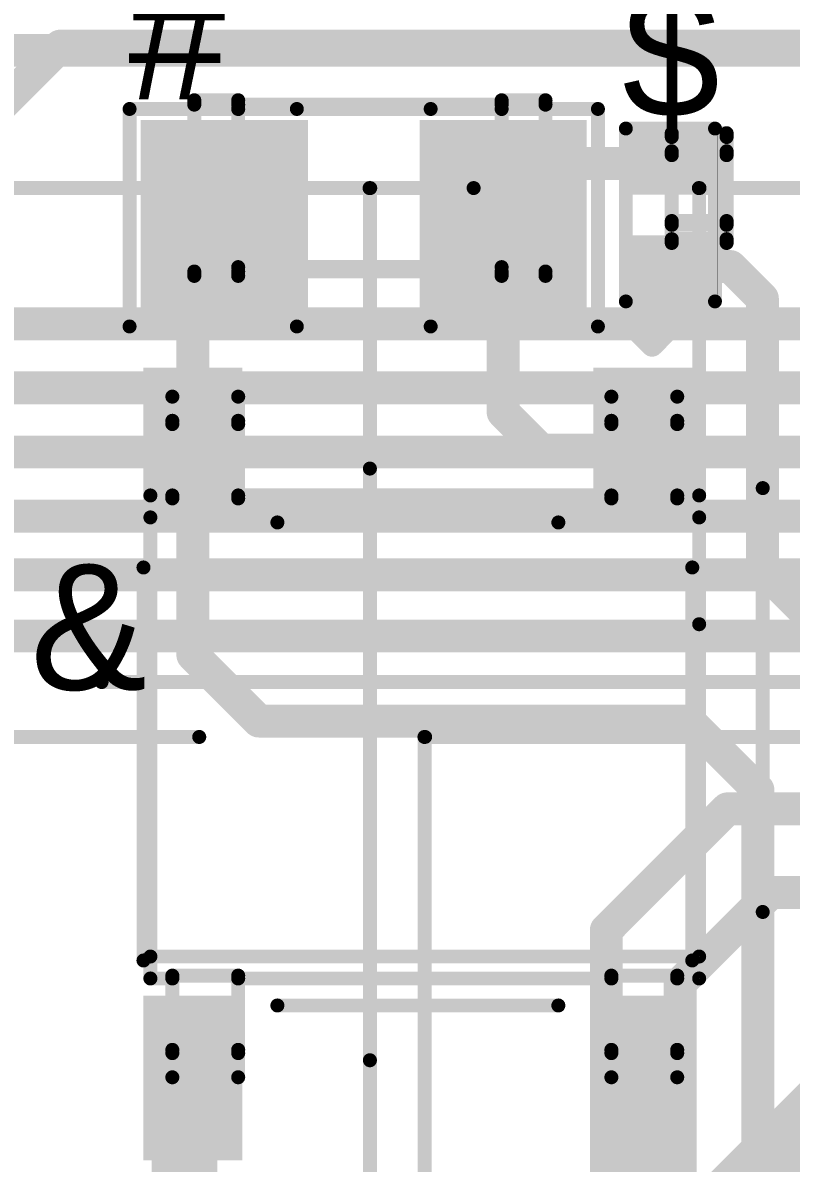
# Model space of a CAD drawing. Header units: millimetres. Extents: x -16 to 330, y -45 to 150.
# Drawn here: x 46.09 to 53.09, y 8.13 to 18.51 of the extents above; entities that cross this region are included whole.
import ezdxf

# ---------------------------------------------------------------- set-up
doc = ezdxf.new("R2010")
doc.units = ezdxf.units.MM
for name, color, linetype in [('BottomLayer', 5, 'Continuous'), ('Mechanical13', 56, 'Continuous'), ('MidLayer2', 76, 'Continuous'), ('TopLayer', 1, 'Continuous'), ('TopOverlay', 2, 'Continuous'), ('TopPaste', 8, 'Continuous'), ('TopSolder', 216, 'Continuous')]:
    doc.layers.add(name, color=color, linetype=linetype)
doc.styles.add('Arial', font='arial.ttf', dxfattribs={"height": 0.2})

# ---------------------------------------------------------------- blocks, each defined once
blk = doc.blocks.new('C___1206_43')
at = {"layer": 'TopLayer'}
for points in [[(-2.032, 0.889), (-0.508, 0.889), (-0.508, -0.889), (-2.032, -0.889)], [(0.508, 0.889), (2.032, 0.889), (2.032, -0.889), (0.508, -0.889)]]:
    blk.add_hatch(color=1, dxfattribs=at).paths.add_polyline_path(points)
at = {"layer": 'TopPaste'}
for points in [[(-2.032, 0.889), (-0.508, 0.889), (-0.508, -0.889), (-2.032, -0.889)], [(0.508, 0.889), (2.032, 0.889), (2.032, -0.889), (0.508, -0.889)]]:
    blk.add_hatch(color=8, dxfattribs=at).paths.add_polyline_path(points)
at = {"layer": 'TopSolder'}
for points in [[(-2.032, 0.889), (-0.508, 0.889), (-0.508, -0.889), (-2.032, -0.889)], [(0.508, 0.889), (2.032, 0.889), (2.032, -0.889), (0.508, -0.889)]]:
    blk.add_hatch(color=216, dxfattribs=at).paths.add_polyline_path(points)
at = {"layer": 'TopOverlay', "const_width": 0.127}
for points in [[(-2.1336, -0.9906), (-2.1336, 0.9906)], [(-2.1336, 0.9906), (-0.6096, 0.9906)], [(0.6096, 0.9906), (2.1336, 0.9906)], [(2.1336, -0.9906), (2.1336, 0.9906)], [(-2.1336, -0.9906), (-0.6096, -0.9906)], [(0.6096, -0.9906), (2.1336, -0.9906)]]:
    blk.add_lwpolyline(points, dxfattribs=at)
at = {"layer": 'TopOverlay', "const_width": 0.0635}
for points in [[(-2.16535, 0.9906, 1), (-2.10185, 0.9906, 1)], [(-2.16535, 0.9906, 1), (-2.10185, 0.9906, 1)], [(-0.64135, 0.9906, 1), (-0.57785, 0.9906, 1)], [(0.57785, 0.9906, 1), (0.64135, 0.9906, 1)], [(2.10185, 0.9906, 1), (2.16535, 0.9906, 1)], [(2.10185, 0.9906, 1), (2.16535, 0.9906, 1)], [(-2.16535, -0.9906, 1), (-2.10185, -0.9906, 1)], [(-2.16535, -0.9906, 1), (-2.10185, -0.9906, 1)], [(-0.64135, -0.9906, 1), (-0.57785, -0.9906, 1)], [(0.57785, -0.9906, 1), (0.64135, -0.9906, 1)], [(2.10185, -0.9906, 1), (2.16535, -0.9906, 1)], [(2.10185, -0.9906, 1), (2.16535, -0.9906, 1)]]:
    blk.add_lwpolyline(points, format="xyb", close=True, dxfattribs=at)
blk = doc.blocks.new('SOP_4_1_27_________B____2_6___63')
at = {"layer": 'TopLayer'}
for points in [[(-3.875, 1.035), (-2.375, 1.035), (-2.375, 0.235), (-3.875, 0.235)], [(2.375, 1.035), (3.875, 1.035), (3.875, 0.235), (2.375, 0.235)], [(2.375, 1.035), (3.875, 1.035), (3.875, 0.235), (2.375, 0.235)], [(-3.875, -0.235), (-2.375, -0.235), (-2.375, -1.035), (-3.875, -1.035)], [(2.375, -0.235), (3.875, -0.235), (3.875, -1.035), (2.375, -1.035)]]:
    blk.add_hatch(color=1, dxfattribs=at).paths.add_polyline_path(points)
at = {"layer": 'TopPaste'}
for points in [[(-3.875, 1.035), (-2.375, 1.035), (-2.375, 0.235), (-3.875, 0.235)], [(2.375, 1.035), (3.875, 1.035), (3.875, 0.235), (2.375, 0.235)], [(2.375, 1.035), (3.875, 1.035), (3.875, 0.235), (2.375, 0.235)], [(-3.875, -0.235), (-2.375, -0.235), (-2.375, -1.035), (-3.875, -1.035)], [(2.375, -0.235), (3.875, -0.235), (3.875, -1.035), (2.375, -1.035)]]:
    blk.add_hatch(color=8, dxfattribs=at).paths.add_polyline_path(points)
at = {"layer": 'TopSolder'}
for points in [[(-3.875, 1.035), (-2.375, 1.035), (-2.375, 0.235), (-3.875, 0.235)], [(2.375, 1.035), (3.875, 1.035), (3.875, 0.235), (2.375, 0.235)], [(2.375, 1.035), (3.875, 1.035), (3.875, 0.235), (2.375, 0.235)], [(-3.875, -0.235), (-2.375, -0.235), (-2.375, -1.035), (-3.875, -1.035)], [(2.375, -0.235), (3.875, -0.235), (3.875, -1.035), (2.375, -1.035)]]:
    blk.add_hatch(color=216, dxfattribs=at).paths.add_polyline_path(points)
at = {"layer": 'TopOverlay', "const_width": 0.127}
for points in [[(-1.778, 1.448), (2.083, 1.448)], [(-4.166, 0.762), (-4.166, 0.508)], [(-4.166, 0.762), (-4.039, 0.635)], [(-4.039, 0.635), (-4.166, 0.508)], [(-1.778, -1.448), (2.083, -1.448)]]:
    blk.add_lwpolyline(points, dxfattribs=at)
at = {"layer": 'TopOverlay', "const_width": 0.0635}
for points in [[(-1.81, 1.448, 1), (-1.746, 1.448, 1)], [(2.051, 1.448, 1), (2.115, 1.448, 1)], [(-4.197, 0.762, 1), (-4.134, 0.762, 1)], [(-4.197, 0.762, 1), (-4.134, 0.762, 1)], [(-4.07, 0.635, 1), (-4.007, 0.635, 1)], [(-4.07, 0.635, 1), (-4.007, 0.635, 1)], [(-4.197, 0.508, 1), (-4.134, 0.508, 1)], [(-4.197, 0.508, 1), (-4.134, 0.508, 1)], [(-1.81, -1.448, 1), (-1.746, -1.448, 1)], [(2.051, -1.448, 1), (2.115, -1.448, 1)]]:
    blk.add_lwpolyline(points, format="xyb", close=True, dxfattribs=at)
blk = doc.blocks.new('R___0402_101')
at = {"layer": 'TopLayer'}
for points in [[(-0.699, -0.318), (-0.699, 0.318), (-0.241, 0.318), (-0.241, -0.318)], [(0.241, -0.318), (0.241, 0.318), (0.699, 0.318), (0.699, -0.318)]]:
    blk.add_hatch(color=1, dxfattribs=at).paths.add_polyline_path(points)
at = {"layer": 'TopPaste'}
for points in [[(-0.699, -0.318), (-0.699, 0.318), (-0.241, 0.318), (-0.241, -0.318)], [(0.241, -0.318), (0.241, 0.318), (0.699, 0.318), (0.699, -0.318)]]:
    blk.add_hatch(color=8, dxfattribs=at).paths.add_polyline_path(points)
at = {"layer": 'TopSolder'}
for points in [[(-0.754, -0.373), (-0.754, 0.373), (-0.186, 0.373), (-0.186, -0.373)], [(0.186, -0.373), (0.186, 0.373), (0.754, 0.373), (0.754, -0.373)]]:
    blk.add_hatch(color=216, dxfattribs=at).paths.add_polyline_path(points)
at = {"layer": 'TopOverlay'}
for points, const_width in [([(-0.787, 0.406), (0.787, 0.406)], 0.127), ([(-0.787, 0.406), (-0.787, -0.406)], 0.127), ([(0.787, 0.406), (0.787, -0.406)], 0.127), ([(-0.787, -0.406), (0.787, -0.406)], 0.127), ([(-0.813, -0.432), (0.813, -0.432)], 0.00323)]:
    blk.add_lwpolyline(points, dxfattribs=dict(at, const_width=const_width))
for points, const_width in [([(-0.819, 0.406, 1), (-0.756, 0.406, 1)], 0.0635), ([(-0.819, 0.406, 1), (-0.756, 0.406, 1)], 0.0635), ([(0.756, 0.406, 1), (0.819, 0.406, 1)], 0.0635), ([(0.756, 0.406, 1), (0.819, 0.406, 1)], 0.0635), ([(-0.819, -0.406, 1), (-0.756, -0.406, 1)], 0.0635), ([(-0.819, -0.406, 1), (-0.756, -0.406, 1)], 0.0635), ([(0.756, -0.406, 1), (0.819, -0.406, 1)], 0.0635), ([(0.756, -0.406, 1), (0.819, -0.406, 1)], 0.0635), ([(-0.814, -0.432, 1), (-0.812, -0.432, 1)], 0.00161), ([(0.812, -0.432, 1), (0.814, -0.432, 1)], 0.00161)]:
    blk.add_lwpolyline(points, format="xyb", close=True, dxfattribs=dict(at, const_width=const_width))
blk = doc.blocks.new('ABS_185')
at = {"layer": 'TopLayer'}
for points in [[(-3.61, 2.5), (-2.11, 2.5), (-2.11, 1.6), (-3.61, 1.6)], [(2.11, 2.5), (3.61, 2.5), (3.61, 1.6), (2.11, 1.6)], [(-3.61, -1.6), (-2.11, -1.6), (-2.11, -2.5), (-3.61, -2.5)], [(2.11, -1.6), (3.61, -1.6), (3.61, -2.5), (2.11, -2.5)]]:
    blk.add_hatch(color=1, dxfattribs=at).paths.add_polyline_path(points)
at = {"layer": 'TopPaste'}
for points in [[(-3.61, 2.5), (-2.11, 2.5), (-2.11, 1.6), (-3.61, 1.6)], [(2.11, 2.5), (3.61, 2.5), (3.61, 1.6), (2.11, 1.6)], [(-3.61, -1.6), (-2.11, -1.6), (-2.11, -2.5), (-3.61, -2.5)], [(2.11, -1.6), (3.61, -1.6), (3.61, -2.5), (2.11, -2.5)]]:
    blk.add_hatch(color=8, dxfattribs=at).paths.add_polyline_path(points)
at = {"layer": 'TopSolder'}
for points in [[(-3.61, 2.5), (-2.11, 2.5), (-2.11, 1.6), (-3.61, 1.6)], [(2.11, 2.5), (3.61, 2.5), (3.61, 1.6), (2.11, 1.6)], [(-3.61, -1.6), (-2.11, -1.6), (-2.11, -2.5), (-3.61, -2.5)], [(2.11, -1.6), (3.61, -1.6), (3.61, -2.5), (2.11, -2.5)]]:
    blk.add_hatch(color=216, dxfattribs=at).paths.add_polyline_path(points)
at = {"layer": 'TopOverlay'}
for points, const_width in [([(1.79, 2.5), (-1.79, 2.5)], 0.127), ([(-3.81, 2.134), (-3.937, 2.261)], 0.2), ([(-3.937, 2.007), (-3.937, 2.261)], 0.2), ([(-3.937, 2.007), (-3.81, 2.134)], 0.2), ([(-2.2, -1.28), (-2.2, 1.28)], 0.127), ([(2.2, -1.28), (2.2, 1.28)], 0.127), ([(1.79, -2.5), (-1.79, -2.5)], 0.127)]:
    blk.add_lwpolyline(points, dxfattribs=dict(at, const_width=const_width))
for points, const_width in [([(-1.822, 2.5, 1), (-1.758, 2.5, 1)], 0.0635), ([(1.758, 2.5, 1), (1.822, 2.5, 1)], 0.0635), ([(-3.987, 2.261, 1), (-3.887, 2.261, 1)], 0.1), ([(-3.987, 2.261, 1), (-3.887, 2.261, 1)], 0.1), ([(-3.86, 2.134, 1), (-3.76, 2.134, 1)], 0.1), ([(-3.86, 2.134, 1), (-3.76, 2.134, 1)], 0.1), ([(-3.987, 2.007, 1), (-3.887, 2.007, 1)], 0.1), ([(-3.987, 2.007, 1), (-3.887, 2.007, 1)], 0.1), ([(-2.232, 1.28, 1), (-2.168, 1.28, 1)], 0.0635), ([(2.168, 1.28, 1), (2.232, 1.28, 1)], 0.0635), ([(-2.232, -1.28, 1), (-2.168, -1.28, 1)], 0.0635), ([(2.168, -1.28, 1), (2.232, -1.28, 1)], 0.0635), ([(-1.822, -2.5, 1), (-1.758, -2.5, 1)], 0.0635), ([(1.758, -2.5, 1), (1.822, -2.5, 1)], 0.0635)]:
    blk.add_lwpolyline(points, format="xyb", close=True, dxfattribs=dict(at, const_width=const_width))

msp = doc.modelspace()

# ---------------------------------------------------------------- linework, layer by layer
at = {"layer": 'BottomLayer', "const_width": 0.3}
for points in [[(45.088, 16.955), (46.435, 18.302)], [(46.435, 18.302), (64.225, 18.302)], [(28.804, 15.773), (65.43, 15.773)], [(29.145, 15.189), (65.91, 15.189)], [(32.969, 14.605), (66.428, 14.605)], [(33.503, 14.021), (66.831, 14.021)], [(42.621, 13.487), (67.284, 13.487)], [(43.078, 12.929), (67.793, 12.929)], [(51.41, 10.25), (52.513, 11.354)], [(52.513, 11.354), (70.714, 11.354)], [(52.082, 9.765), (52.908, 10.592)], [(52.908, 10.592), (55.651, 10.592)], [(51.41, 3.251), (51.41, 10.25)], [(52.082, 3.24), (52.082, 9.765)]]:
    msp.add_lwpolyline(points, dxfattribs=at)
at = {"layer": 'BottomLayer', "const_width": 0.15}
for points in [[(46.36, 18.302, 1), (46.51, 18.302, 1)], [(46.36, 18.302, 1), (46.51, 18.302, 1)], [(52.438, 11.354, 1), (52.588, 11.354, 1)], [(52.438, 11.354, 1), (52.588, 11.354, 1)], [(52.833, 10.592, 1), (52.983, 10.592, 1)], [(52.833, 10.592, 1), (52.983, 10.592, 1)], [(51.335, 10.25, 1), (51.485, 10.25, 1)], [(51.335, 10.25, 1), (51.485, 10.25, 1)], [(52.007, 9.765, 1), (52.157, 9.765, 1)], [(52.007, 9.765, 1), (52.157, 9.765, 1)]]:
    msp.add_lwpolyline(points, format="xyb", close=True, dxfattribs=at)
at = {"layer": 'Mechanical13', "const_width": 0.127}
for points in [[(47.656, 17.809), (48.056, 17.809)], [(47.656, 17.769), (47.656, 17.809)], [(48.056, 17.769), (48.056, 17.809)], [(50.456, 17.809), (50.856, 17.809)], [(50.456, 17.769), (50.456, 17.809)], [(50.856, 17.769), (50.856, 17.809)], [(47.656, 17.769), (50.856, 17.769)], [(47.656, 16.249), (47.656, 17.769)], [(48.056, 16.249), (48.056, 17.769)], [(48.056, 17.729), (50.456, 17.729)], [(50.456, 16.249), (50.456, 17.769)], [(50.856, 16.249), (50.856, 17.769)], [(52.006, 17.509), (52.506, 17.509)], [(52.006, 17.474), (52.006, 17.509)], [(52.506, 17.474), (52.506, 17.509)], [(52.006, 17.474), (52.506, 17.474)], [(52.006, 17.344), (52.006, 17.474)], [(52.506, 17.344), (52.506, 17.474)], [(52.006, 17.344), (52.506, 17.344)], [(52.006, 17.309), (52.006, 17.344)], [(52.006, 17.309), (52.506, 17.309)], [(52.006, 16.709), (52.006, 17.309)], [(52.506, 17.309), (52.506, 17.344)], [(52.506, 16.709), (52.506, 17.309)], [(42.256, 17.009), (50.201, 17.009)], [(42.256, 17.009), (50.201, 17.009)], [(45.284, 17.009), (49.256, 17.009)], [(45.284, 17.009), (49.256, 17.009)], [(49.256, 9.064), (49.256, 17.009)], [(49.256, 9.064), (49.256, 17.009)], [(52.256, 17.009), (60.201, 17.009)], [(52.256, 17.009), (60.201, 17.009)], [(52.256, 13.036), (52.256, 17.009)], [(52.256, 13.036), (52.256, 17.009)], [(52.006, 16.709), (52.506, 16.709)], [(52.006, 16.674), (52.006, 16.709)], [(52.006, 16.674), (52.506, 16.674)], [(52.006, 16.544), (52.006, 16.674)], [(52.506, 16.674), (52.506, 16.709)], [(52.506, 16.544), (52.506, 16.674)], [(52.006, 16.544), (52.506, 16.544)], [(52.006, 16.509), (52.006, 16.544)], [(52.006, 16.509), (52.506, 16.509)], [(52.506, 16.509), (52.506, 16.544)], [(47.656, 16.249), (50.856, 16.249)], [(47.656, 16.209), (47.656, 16.249)], [(48.056, 16.289), (50.456, 16.289)], [(48.056, 16.209), (48.056, 16.249)], [(50.456, 16.209), (50.456, 16.249)], [(50.856, 16.209), (50.856, 16.249)], [(47.656, 16.209), (48.056, 16.209)], [(50.456, 16.209), (50.856, 16.209)], [(47.456, 15.109), (48.056, 15.109)], [(47.456, 14.182), (47.456, 15.109)], [(48.056, 14.182), (48.056, 15.109)], [(51.456, 15.109), (52.056, 15.109)], [(51.456, 14.182), (51.456, 15.109)], [(52.056, 14.182), (52.056, 15.109)], [(47.456, 14.889), (48.056, 14.889)], [(47.456, 14.859), (48.056, 14.859)], [(51.456, 14.889), (52.056, 14.889)], [(51.456, 14.859), (52.056, 14.859)], [(49.256, 6.509), (49.256, 14.454)], [(49.256, 6.509), (49.256, 14.454)], [(47.256, 14.209), (47.456, 14.209)], [(47.256, 9.809), (47.256, 14.209)], [(47.456, 14.182), (48.056, 14.182)], [(48.056, 14.209), (51.456, 14.209)], [(51.456, 14.182), (52.056, 14.182)], [(52.056, 14.209), (52.256, 14.209)], [(52.256, 9.809), (52.256, 14.209)], [(47.256, 14.009), (52.256, 14.009)], [(46.812, 12.509), (54.756, 12.509)], [(46.812, 12.509), (54.756, 12.509)], [(39.756, 12.009), (47.701, 12.009)], [(39.756, 12.009), (47.701, 12.009)], [(49.756, 8.036), (49.756, 12.009)], [(49.756, 8.036), (49.756, 12.009)], [(49.756, 12.009), (57.701, 12.009)], [(49.756, 12.009), (57.701, 12.009)], [(47.256, 10.009), (52.256, 10.009)], [(47.256, 9.809), (47.456, 9.809)], [(47.456, 9.835), (48.056, 9.835)], [(47.456, 8.909), (47.456, 9.835)], [(48.056, 8.909), (48.056, 9.835)], [(48.056, 9.809), (51.456, 9.809)], [(51.456, 9.835), (52.056, 9.835)], [(51.456, 8.909), (51.456, 9.835)], [(52.056, 8.909), (52.056, 9.835)], [(52.056, 9.809), (52.256, 9.809)], [(47.456, 9.159), (48.056, 9.159)], [(47.456, 9.129), (48.056, 9.129)], [(51.456, 9.159), (52.056, 9.159)], [(51.456, 9.129), (52.056, 9.129)], [(47.456, 8.909), (48.056, 8.909)], [(51.456, 8.909), (52.056, 8.909)]]:
    msp.add_lwpolyline(points, dxfattribs=at)
at = {"layer": 'Mechanical13'}
for points, const_width in [([(47.624, 17.809, 1), (47.688, 17.809, 1)], 0.0635), ([(47.624, 17.809, 1), (47.688, 17.809, 1)], 0.0635), ([(48.024, 17.809, 1), (48.088, 17.809, 1)], 0.0635), ([(48.024, 17.809, 1), (48.088, 17.809, 1)], 0.0635), ([(50.424, 17.809, 1), (50.488, 17.809, 1)], 0.0635), ([(50.424, 17.809, 1), (50.488, 17.809, 1)], 0.0635), ([(50.824, 17.809, 1), (50.888, 17.809, 1)], 0.0635), ([(50.824, 17.809, 1), (50.888, 17.809, 1)], 0.0635), ([(47.624, 17.769, 1), (47.688, 17.769, 1)], 0.0635), ([(47.624, 17.769, 1), (47.688, 17.769, 1)], 0.0635), ([(47.624, 17.769, 1), (47.688, 17.769, 1)], 0.0635), ([(48.024, 17.769, 1), (48.088, 17.769, 1)], 0.0635), ([(48.024, 17.769, 1), (48.088, 17.769, 1)], 0.0635), ([(48.024, 17.729, 1), (48.088, 17.729, 1)], 0.0635), ([(50.424, 17.769, 1), (50.488, 17.769, 1)], 0.0635), ([(50.424, 17.769, 1), (50.488, 17.769, 1)], 0.0635), ([(50.424, 17.729, 1), (50.488, 17.729, 1)], 0.0635), ([(50.824, 17.769, 1), (50.888, 17.769, 1)], 0.0635), ([(50.824, 17.769, 1), (50.888, 17.769, 1)], 0.0635), ([(50.824, 17.769, 1), (50.888, 17.769, 1)], 0.0635), ([(51.974, 17.509, 1), (52.038, 17.509, 1)], 0.0635), ([(51.974, 17.509, 1), (52.038, 17.509, 1)], 0.0635), ([(52.474, 17.509, 1), (52.538, 17.509, 1)], 0.0635), ([(52.474, 17.509, 1), (52.538, 17.509, 1)], 0.0635), ([(51.974, 17.474, 1), (52.038, 17.474, 1)], 0.0635), ([(51.974, 17.474, 1), (52.038, 17.474, 1)], 0.0635), ([(51.974, 17.474, 1), (52.038, 17.474, 1)], 0.0635), ([(52.474, 17.474, 1), (52.538, 17.474, 1)], 0.0635), ([(52.474, 17.474, 1), (52.538, 17.474, 1)], 0.0635), ([(52.474, 17.474, 1), (52.538, 17.474, 1)], 0.0635), ([(51.974, 17.344, 1), (52.038, 17.344, 1)], 0.0635), ([(51.974, 17.344, 1), (52.038, 17.344, 1)], 0.0635), ([(51.974, 17.344, 1), (52.038, 17.344, 1)], 0.0635), ([(51.974, 17.309, 1), (52.038, 17.309, 1)], 0.0635), ([(51.974, 17.309, 1), (52.038, 17.309, 1)], 0.0635), ([(51.974, 17.309, 1), (52.038, 17.309, 1)], 0.0635), ([(52.474, 17.344, 1), (52.538, 17.344, 1)], 0.0635), ([(52.474, 17.344, 1), (52.538, 17.344, 1)], 0.0635), ([(52.474, 17.344, 1), (52.538, 17.344, 1)], 0.0635), ([(52.474, 17.309, 1), (52.538, 17.309, 1)], 0.0635), ([(52.474, 17.309, 1), (52.538, 17.309, 1)], 0.0635), ([(52.474, 17.309, 1), (52.538, 17.309, 1)], 0.0635), ([(49.259, 17.009, 1), (49.253, 17.009, 1)], 0.127), ([(49.259, 17.009, 1), (49.253, 17.009, 1)], 0.127), ([(49.221, 17.009, 1), (49.285, 17.009, 1)], 0.0635), ([(49.221, 17.009, 1), (49.285, 17.009, 1)], 0.0635), ([(49.224, 17.009, 1), (49.288, 17.009, 1)], 0.0635), ([(49.224, 17.009, 1), (49.288, 17.009, 1)], 0.0635), ([(49.224, 17.009, 1), (49.288, 17.009, 1)], 0.0635), ([(49.224, 17.009, 1), (49.288, 17.009, 1)], 0.0635), ([(49.228, 17.009, 1), (49.291, 17.009, 1)], 0.0635), ([(49.228, 17.009, 1), (49.291, 17.009, 1)], 0.0635), ([(50.169, 17.009, 1), (50.233, 17.009, 1)], 0.0635), ([(50.169, 17.009, 1), (50.233, 17.009, 1)], 0.0635), ([(52.259, 17.009, 1), (52.253, 17.009, 1)], 0.127), ([(52.259, 17.009, 1), (52.253, 17.009, 1)], 0.127), ([(52.221, 17.009, 1), (52.285, 17.009, 1)], 0.0635), ([(52.221, 17.009, 1), (52.285, 17.009, 1)], 0.0635), ([(52.224, 17.009, 1), (52.288, 17.009, 1)], 0.0635), ([(52.224, 17.009, 1), (52.288, 17.009, 1)], 0.0635), ([(52.224, 17.009, 1), (52.288, 17.009, 1)], 0.0635), ([(52.224, 17.009, 1), (52.288, 17.009, 1)], 0.0635), ([(52.228, 17.009, 1), (52.291, 17.009, 1)], 0.0635), ([(52.228, 17.009, 1), (52.291, 17.009, 1)], 0.0635), ([(51.974, 16.709, 1), (52.038, 16.709, 1)], 0.0635), ([(51.974, 16.709, 1), (52.038, 16.709, 1)], 0.0635), ([(51.974, 16.709, 1), (52.038, 16.709, 1)], 0.0635), ([(51.974, 16.674, 1), (52.038, 16.674, 1)], 0.0635), ([(51.974, 16.674, 1), (52.038, 16.674, 1)], 0.0635), ([(51.974, 16.674, 1), (52.038, 16.674, 1)], 0.0635), ([(52.474, 16.709, 1), (52.538, 16.709, 1)], 0.0635), ([(52.474, 16.709, 1), (52.538, 16.709, 1)], 0.0635), ([(52.474, 16.709, 1), (52.538, 16.709, 1)], 0.0635), ([(52.474, 16.674, 1), (52.538, 16.674, 1)], 0.0635), ([(52.474, 16.674, 1), (52.538, 16.674, 1)], 0.0635), ([(52.474, 16.674, 1), (52.538, 16.674, 1)], 0.0635), ([(51.974, 16.544, 1), (52.038, 16.544, 1)], 0.0635), ([(51.974, 16.544, 1), (52.038, 16.544, 1)], 0.0635), ([(51.974, 16.544, 1), (52.038, 16.544, 1)], 0.0635), ([(51.974, 16.509, 1), (52.038, 16.509, 1)], 0.0635), ([(51.974, 16.509, 1), (52.038, 16.509, 1)], 0.0635), ([(52.474, 16.544, 1), (52.538, 16.544, 1)], 0.0635), ([(52.474, 16.544, 1), (52.538, 16.544, 1)], 0.0635), ([(52.474, 16.544, 1), (52.538, 16.544, 1)], 0.0635), ([(52.474, 16.509, 1), (52.538, 16.509, 1)], 0.0635), ([(52.474, 16.509, 1), (52.538, 16.509, 1)], 0.0635), ([(47.624, 16.249, 1), (47.688, 16.249, 1)], 0.0635), ([(47.624, 16.249, 1), (47.688, 16.249, 1)], 0.0635), ([(47.624, 16.249, 1), (47.688, 16.249, 1)], 0.0635), ([(48.024, 16.289, 1), (48.088, 16.289, 1)], 0.0635), ([(48.024, 16.249, 1), (48.088, 16.249, 1)], 0.0635), ([(48.024, 16.249, 1), (48.088, 16.249, 1)], 0.0635), ([(50.424, 16.289, 1), (50.488, 16.289, 1)], 0.0635), ([(50.424, 16.249, 1), (50.488, 16.249, 1)], 0.0635), ([(50.424, 16.249, 1), (50.488, 16.249, 1)], 0.0635), ([(50.824, 16.249, 1), (50.888, 16.249, 1)], 0.0635), ([(50.824, 16.249, 1), (50.888, 16.249, 1)], 0.0635), ([(50.824, 16.249, 1), (50.888, 16.249, 1)], 0.0635), ([(47.624, 16.209, 1), (47.688, 16.209, 1)], 0.0635), ([(47.624, 16.209, 1), (47.688, 16.209, 1)], 0.0635), ([(48.024, 16.209, 1), (48.088, 16.209, 1)], 0.0635), ([(48.024, 16.209, 1), (48.088, 16.209, 1)], 0.0635), ([(50.424, 16.209, 1), (50.488, 16.209, 1)], 0.0635), ([(50.424, 16.209, 1), (50.488, 16.209, 1)], 0.0635), ([(50.824, 16.209, 1), (50.888, 16.209, 1)], 0.0635), ([(50.824, 16.209, 1), (50.888, 16.209, 1)], 0.0635), ([(47.424, 15.109, 1), (47.488, 15.109, 1)], 0.0635), ([(47.424, 15.109, 1), (47.488, 15.109, 1)], 0.0635), ([(48.024, 15.109, 1), (48.088, 15.109, 1)], 0.0635), ([(48.024, 15.109, 1), (48.088, 15.109, 1)], 0.0635), ([(51.424, 15.109, 1), (51.488, 15.109, 1)], 0.0635), ([(51.424, 15.109, 1), (51.488, 15.109, 1)], 0.0635), ([(52.024, 15.109, 1), (52.088, 15.109, 1)], 0.0635), ([(52.024, 15.109, 1), (52.088, 15.109, 1)], 0.0635), ([(47.424, 14.889, 1), (47.488, 14.889, 1)], 0.0635), ([(47.424, 14.859, 1), (47.488, 14.859, 1)], 0.0635), ([(48.024, 14.889, 1), (48.088, 14.889, 1)], 0.0635), ([(48.024, 14.859, 1), (48.088, 14.859, 1)], 0.0635), ([(51.424, 14.889, 1), (51.488, 14.889, 1)], 0.0635), ([(51.424, 14.859, 1), (51.488, 14.859, 1)], 0.0635), ([(52.024, 14.889, 1), (52.088, 14.889, 1)], 0.0635), ([(52.024, 14.859, 1), (52.088, 14.859, 1)], 0.0635), ([(49.224, 14.454, 1), (49.288, 14.454, 1)], 0.0635), ([(49.224, 14.454, 1), (49.288, 14.454, 1)], 0.0635), ([(47.224, 14.209, 1), (47.288, 14.209, 1)], 0.0635), ([(47.224, 14.209, 1), (47.288, 14.209, 1)], 0.0635), ([(47.424, 14.209, 1), (47.488, 14.209, 1)], 0.0635), ([(47.424, 14.182, 1), (47.488, 14.182, 1)], 0.0635), ([(47.424, 14.182, 1), (47.488, 14.182, 1)], 0.0635), ([(48.024, 14.209, 1), (48.088, 14.209, 1)], 0.0635), ([(48.024, 14.182, 1), (48.088, 14.182, 1)], 0.0635), ([(48.024, 14.182, 1), (48.088, 14.182, 1)], 0.0635), ([(51.424, 14.209, 1), (51.488, 14.209, 1)], 0.0635), ([(51.424, 14.182, 1), (51.488, 14.182, 1)], 0.0635), ([(51.424, 14.182, 1), (51.488, 14.182, 1)], 0.0635), ([(52.024, 14.209, 1), (52.088, 14.209, 1)], 0.0635), ([(52.024, 14.182, 1), (52.088, 14.182, 1)], 0.0635), ([(52.024, 14.182, 1), (52.088, 14.182, 1)], 0.0635), ([(52.224, 14.209, 1), (52.288, 14.209, 1)], 0.0635), ([(52.224, 14.209, 1), (52.288, 14.209, 1)], 0.0635), ([(47.224, 14.009, 1), (47.288, 14.009, 1)], 0.0635), ([(52.224, 14.009, 1), (52.288, 14.009, 1)], 0.0635), ([(52.224, 13.036, 1), (52.288, 13.036, 1)], 0.0635), ([(52.224, 13.036, 1), (52.288, 13.036, 1)], 0.0635), ([(46.78, 12.509, 1), (46.843, 12.509, 1)], 0.0635), ([(46.78, 12.509, 1), (46.843, 12.509, 1)], 0.0635), ([(47.669, 12.009, 1), (47.733, 12.009, 1)], 0.0635), ([(47.669, 12.009, 1), (47.733, 12.009, 1)], 0.0635), ([(49.759, 12.009, 1), (49.753, 12.009, 1)], 0.127), ([(49.759, 12.009, 1), (49.753, 12.009, 1)], 0.127), ([(49.721, 12.009, 1), (49.785, 12.009, 1)], 0.0635), ([(49.721, 12.009, 1), (49.785, 12.009, 1)], 0.0635), ([(49.724, 12.009, 1), (49.788, 12.009, 1)], 0.0635), ([(49.724, 12.009, 1), (49.788, 12.009, 1)], 0.0635), ([(49.724, 12.009, 1), (49.788, 12.009, 1)], 0.0635), ([(49.724, 12.009, 1), (49.788, 12.009, 1)], 0.0635), ([(49.728, 12.009, 1), (49.791, 12.009, 1)], 0.0635), ([(49.728, 12.009, 1), (49.791, 12.009, 1)], 0.0635), ([(47.224, 10.009, 1), (47.288, 10.009, 1)], 0.0635), ([(52.224, 10.009, 1), (52.288, 10.009, 1)], 0.0635), ([(47.224, 9.809, 1), (47.288, 9.809, 1)], 0.0635), ([(47.224, 9.809, 1), (47.288, 9.809, 1)], 0.0635), ([(47.424, 9.835, 1), (47.488, 9.835, 1)], 0.0635), ([(47.424, 9.835, 1), (47.488, 9.835, 1)], 0.0635), ([(47.424, 9.809, 1), (47.488, 9.809, 1)], 0.0635), ([(48.024, 9.835, 1), (48.088, 9.835, 1)], 0.0635), ([(48.024, 9.835, 1), (48.088, 9.835, 1)], 0.0635), ([(48.024, 9.809, 1), (48.088, 9.809, 1)], 0.0635), ([(51.424, 9.835, 1), (51.488, 9.835, 1)], 0.0635), ([(51.424, 9.835, 1), (51.488, 9.835, 1)], 0.0635), ([(51.424, 9.809, 1), (51.488, 9.809, 1)], 0.0635), ([(52.024, 9.835, 1), (52.088, 9.835, 1)], 0.0635), ([(52.024, 9.835, 1), (52.088, 9.835, 1)], 0.0635), ([(52.024, 9.809, 1), (52.088, 9.809, 1)], 0.0635), ([(52.224, 9.809, 1), (52.288, 9.809, 1)], 0.0635), ([(52.224, 9.809, 1), (52.288, 9.809, 1)], 0.0635), ([(47.424, 9.159, 1), (47.488, 9.159, 1)], 0.0635), ([(47.424, 9.129, 1), (47.488, 9.129, 1)], 0.0635), ([(48.024, 9.159, 1), (48.088, 9.159, 1)], 0.0635), ([(48.024, 9.129, 1), (48.088, 9.129, 1)], 0.0635), ([(51.424, 9.159, 1), (51.488, 9.159, 1)], 0.0635), ([(51.424, 9.129, 1), (51.488, 9.129, 1)], 0.0635), ([(52.024, 9.159, 1), (52.088, 9.159, 1)], 0.0635), ([(52.024, 9.129, 1), (52.088, 9.129, 1)], 0.0635), ([(49.224, 9.064, 1), (49.288, 9.064, 1)], 0.0635), ([(49.224, 9.064, 1), (49.288, 9.064, 1)], 0.0635), ([(47.424, 8.909, 1), (47.488, 8.909, 1)], 0.0635), ([(47.424, 8.909, 1), (47.488, 8.909, 1)], 0.0635), ([(48.024, 8.909, 1), (48.088, 8.909, 1)], 0.0635), ([(48.024, 8.909, 1), (48.088, 8.909, 1)], 0.0635), ([(51.424, 8.909, 1), (51.488, 8.909, 1)], 0.0635), ([(51.424, 8.909, 1), (51.488, 8.909, 1)], 0.0635), ([(52.024, 8.909, 1), (52.088, 8.909, 1)], 0.0635), ([(52.024, 8.909, 1), (52.088, 8.909, 1)], 0.0635)]:
    msp.add_lwpolyline(points, format="xyb", close=True, dxfattribs=dict(at, const_width=const_width))
at = {"layer": 'MidLayer2', "const_width": 0.6}
msp.add_lwpolyline([(51.791, 7.047), (53.431, 8.687)], dxfattribs=at)
at = {"layer": 'TopLayer'}
for points, const_width in [([(44.688, 18.264), (54.518, 18.264)], 0.3), ([(50.47, 16.739), (50.965, 17.234)], 0.3), ([(50.965, 17.234), (52.07, 17.234)], 0.3), ([(47.643, 16.451), (47.93, 16.739)], 0.3), ([(50.47, 14.967), (50.47, 16.739)], 0.3), ([(47.643, 14.623), (47.643, 16.451)], 0.3), ([(52.07, 16.294), (52.54, 16.294)], 0.3), ([(52.54, 16.294), (52.832, 16.002)], 0.3), ([(52.832, 13.538), (52.832, 16.002)], 0.3), ([(50.47, 14.967), (50.814, 14.623)], 0.3), ([(47.643, 12.756), (47.643, 14.623)], 0.3), ([(50.814, 14.623), (51.743, 14.623)], 0.3), ([(52.832, 13.538), (53.648, 12.723)], 0.3), ([(47.643, 12.756), (48.244, 12.154)], 0.3), ([(48.244, 12.154), (52.164, 12.154)], 0.3), ([(52.164, 12.154), (52.791, 11.527)], 0.3), ([(52.791, 7.746), (52.791, 11.527)], 0.3), ([(47.567, 8.827), (47.643, 8.903)], 0.6), ([(51.743, 4.645), (51.743, 8.903)], 0.6), ([(47.567, 7.71), (47.567, 8.827)], 0.6)]:
    msp.add_lwpolyline(points, dxfattribs=dict(at, const_width=const_width))
for points, const_width in [([(50.89, 17.234, 1), (51.04, 17.234, 1)], 0.15), ([(50.89, 17.234, 1), (51.04, 17.234, 1)], 0.15), ([(51.995, 17.234, 1), (52.145, 17.234, 1)], 0.15), ([(47.855, 16.739, 1), (48.005, 16.739, 1)], 0.15), ([(50.395, 16.739, 1), (50.545, 16.739, 1)], 0.15), ([(50.395, 16.739, 1), (50.545, 16.739, 1)], 0.15), ([(47.568, 16.451, 1), (47.718, 16.451, 1)], 0.15), ([(47.568, 16.451, 1), (47.718, 16.451, 1)], 0.15), ([(51.995, 16.294, 1), (52.145, 16.294, 1)], 0.15), ([(52.465, 16.294, 1), (52.615, 16.294, 1)], 0.15), ([(52.465, 16.294, 1), (52.615, 16.294, 1)], 0.15), ([(52.757, 16.002, 1), (52.907, 16.002, 1)], 0.15), ([(52.757, 16.002, 1), (52.907, 16.002, 1)], 0.15), ([(50.395, 14.967, 1), (50.545, 14.967, 1)], 0.15), ([(50.395, 14.967, 1), (50.545, 14.967, 1)], 0.15), ([(47.568, 14.623, 1), (47.718, 14.623, 1)], 0.15), ([(47.568, 14.623, 1), (47.718, 14.623, 1)], 0.15), ([(50.739, 14.623, 1), (50.889, 14.623, 1)], 0.15), ([(50.739, 14.623, 1), (50.889, 14.623, 1)], 0.15), ([(51.668, 14.623, 1), (51.818, 14.623, 1)], 0.15), ([(52.757, 13.538, 1), (52.907, 13.538, 1)], 0.15), ([(52.757, 13.538, 1), (52.907, 13.538, 1)], 0.15), ([(47.568, 12.756, 1), (47.718, 12.756, 1)], 0.15), ([(47.568, 12.756, 1), (47.718, 12.756, 1)], 0.15), ([(48.169, 12.154, 1), (48.319, 12.154, 1)], 0.15), ([(48.169, 12.154, 1), (48.319, 12.154, 1)], 0.15), ([(52.089, 12.154, 1), (52.239, 12.154, 1)], 0.15), ([(52.089, 12.154, 1), (52.239, 12.154, 1)], 0.15), ([(52.716, 11.527, 1), (52.866, 11.527, 1)], 0.15), ([(52.716, 11.527, 1), (52.866, 11.527, 1)], 0.15), ([(47.493, 8.903, 1), (47.793, 8.903, 1)], 0.3), ([(51.593, 8.903, 1), (51.893, 8.903, 1)], 0.3), ([(47.417, 8.827, 1), (47.717, 8.827, 1)], 0.3), ([(47.417, 8.827, 1), (47.717, 8.827, 1)], 0.3)]:
    msp.add_lwpolyline(points, format="xyb", close=True, dxfattribs=dict(at, const_width=const_width))

# ---------------------------------------------------------------- block references
msp.add_blockref('C___1206_43', (49.2, 16.739))
for name, p, rotation in [('R___0402_101', (51.994, 16.764), 90), ('SOP_4_1_27_________B____2_6___63', (54.283, 12.193), 90), ('ABS_185', (49.693, 11.763), 270)]:
    msp.add_blockref(name, p, dxfattribs=dict(rotation=rotation))

# ---------------------------------------------------------------- texts
at = {"layer": 'TopOverlay', "style": 'Arial'}
for s, p in [('#', (47.053, 17.818)), ('$', (51.556, 17.654)), ('&', (46.161, 12.44))]:
    msp.add_text(s, height=1.143, dxfattribs=at).set_placement(p)

doc.saveas('drawing.dxf')
